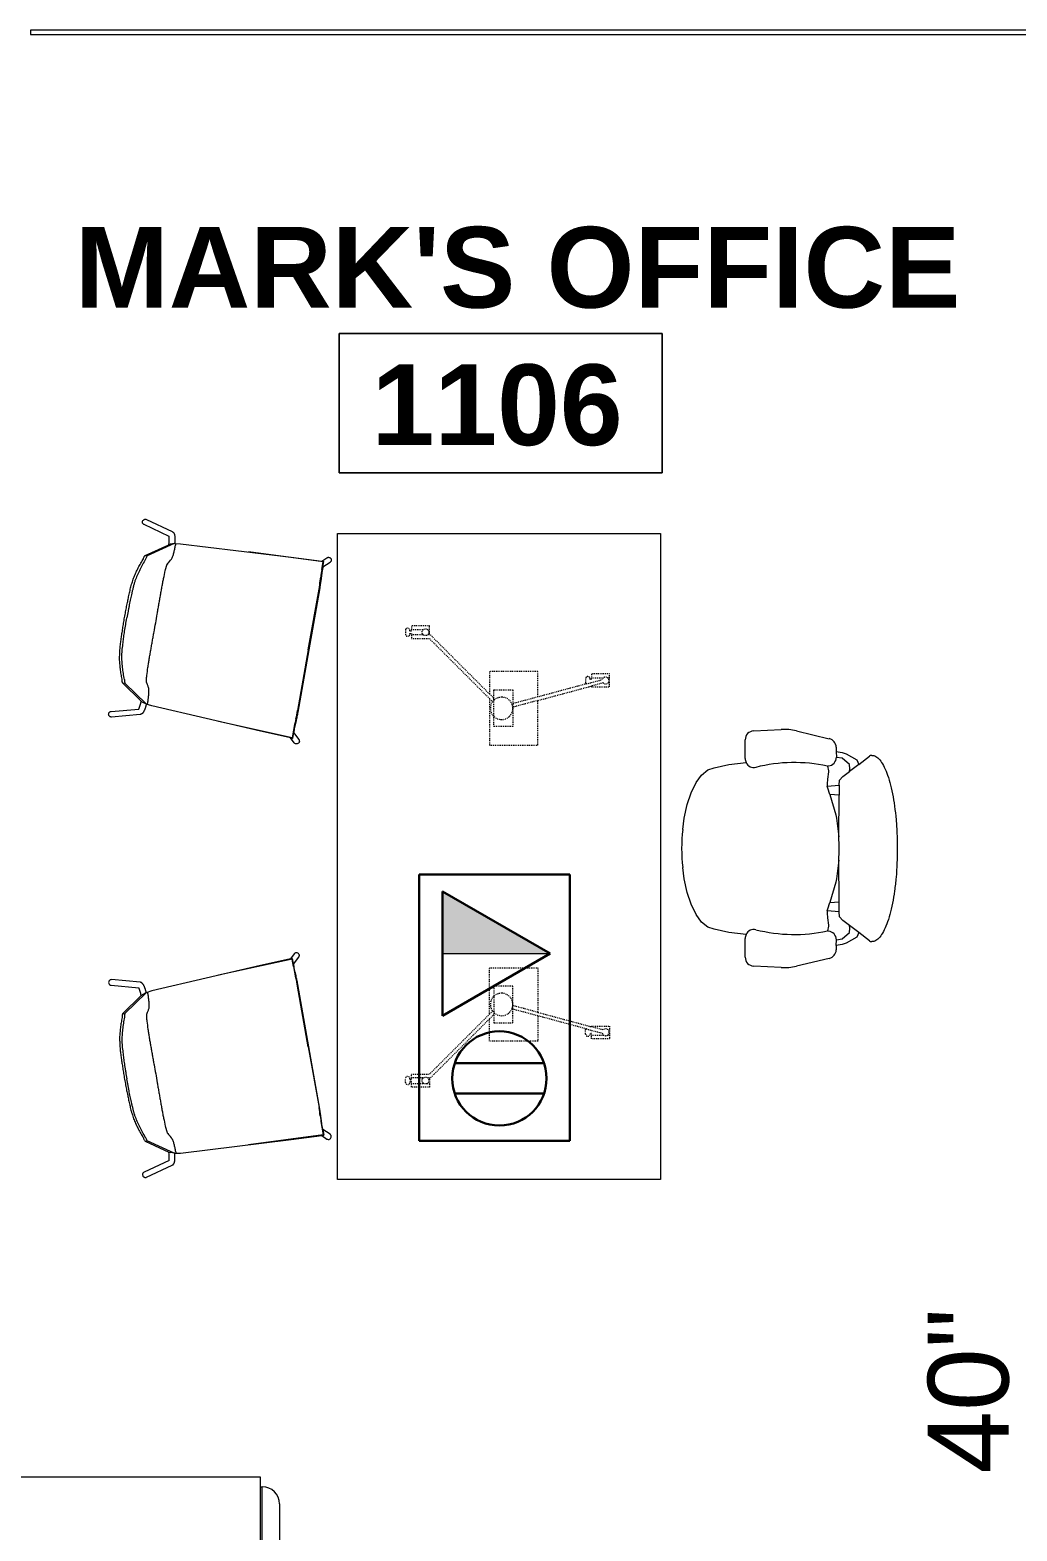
# Model space of a CAD drawing. Header units: inches. Extents: x -1221 to 179, y -822 to 880.
# Drawn here: x -729.9 to -619.9, y -720.2 to -552.9 of the extents above; entities that cross this region are included whole.
import ezdxf

# ---------------------------------------------------------------- set-up
doc = ezdxf.new("R2010")
doc.units = ezdxf.units.IN
doc.header["$MEASUREMENT"] = 0
doc.linetypes.add('X1$0$Overhead', pattern=[0.15625, 0.09375, -0.0625])
for name, color, linetype, lineweight in [('X1$0$A-ANNO-NOTE', 131, 'Continuous', 30), ('X1$0$A-AREA-IDEN', 2, 'Continuous', 9), ('X1$0$I-FURN', 30, 'Continuous', 9), ('X1$0$I-WALL', 2, 'Continuous', 9)]:
    doc.layers.add(name, color=color, linetype=linetype, lineweight=lineweight)
doc.styles.add('X1$0$Swis721 Lt BT', font='swissl.ttf', dxfattribs={"height": 9})
doc.styles.add('X1$0$Swis721 Lt BT_B', font='', dxfattribs={"height": 9})
doc.styles.get('X1$0$Swis721 Lt BT_B').set_extended_font_data('Swis721 Lt BT', bold=True)

# ---------------------------------------------------------------- blocks, each defined once
blk = doc.blocks.new('X1$0$Bernhardt_Design-Chair-Lounge-Atlantic - 6262-4902859-FIRST FLOOR POWER _ SIGNAL')
at = {"layer": 'X1$0$I-FURN'}
for p, q in [((-15.28, 15.19), (15.28, 15.19)), ((-15.28, 14.09), (-15.28, 15.19)), ((15.28, 15.19), (15.28, 14.09)), ((-15.51, 14.09), (-15.28, 14.09)), ((-15.51, -13.19), (-15.51, 14.09)), ((-15.28, 14.09), (-15.28, -12.99)), ((15.28, 14.09), (15.51, 14.09)), ((15.28, 14.09), (15.28, -12.99)), ((15.51, -13.19), (15.51, 14.09)), ((-17.42, -13.19), (-17.42, 12.18)), ((17.42, 12.18), (17.42, -13.19)), ((-15.28, -7.55), (0, -7.55)), ((-15.15, -12.84), (-15.15, -7.55)), ((15.28, -7.55), (0, -7.55)), ((15.15, -12.84), (15.15, -7.55)), ((-15.42, -13.27), (-14.98, -13.27)), ((0, -12.84), (-15.15, -12.84)), ((-15.15, -13.09), (0, -13.09)), ((0, -12.84), (15.15, -12.84)), ((15.15, -13.09), (0, -13.09)), ((15.42, -13.27), (14.98, -13.27)), ((0, -13.82), (-12.92, -13.82)), ((0, -13.82), (12.92, -13.82)), ((15.42, -15.19), (-15.42, -15.19))]:
    blk.add_line(p, q, dxfattribs=at)
for centre, radius, start, end in [((-15.51, 12.18), 1.92, 90, 180), ((15.51, 12.18), 1.92, 0, 90), ((-15.42, -13.19), 2, 180, 270), ((-15.42, -13.19), 0.0845, 180, 270), ((15.42, -13.19), 2, 270, 0), ((15.42, -13.19), 0.0845, 270, 0)]:
    blk.add_arc(centre, radius, start, end, dxfattribs=at)
for points, knots in [([(-15.15, -12.84), (-15.16, -12.84), (-15.18, -12.85), (-15.2, -12.86), (-15.21, -12.87), (-15.22, -12.88), (-15.23, -12.89), (-15.24, -12.9), (-15.25, -12.91), (-15.26, -12.92), (-15.26, -12.93), (-15.27, -12.95), (-15.28, -12.97), (-15.28, -13), (-15.28, -13.02), (-15.27, -13.04), (-15.26, -13.06), (-15.26, -13.06), (-15.25, -13.07), (-15.24, -13.08), (-15.23, -13.08), (-15.22, -13.09), (-15.21, -13.09), (-15.2, -13.09), (-15.18, -13.09), (-15.16, -13.09), (-15.15, -13.09)], [0, 0, 0, 0, 0.083333, 0.125, 0.166667, 0.1875, 0.208333, 0.25, 0.270833, 0.291667, 0.333333, 0.375, 0.416667, 0.5, 0.583333, 0.625, 0.666667, 0.708333, 0.729167, 0.75, 0.791667, 0.833333, 0.854167, 0.875, 0.916667, 1, 1, 1, 1]), ([(-12.92, -13.82), (-13.42, -13.82), (-14.14, -13.73), (-14.91, -13.39), (-15.15, -13.09)], [0, 0, 0, 0, 0.0573308, 0.1116574, 0.1116574, 0.1116574, 0.1116574]), ([(12.92, -13.82), (13.42, -13.82), (14.14, -13.73), (14.91, -13.39), (15.15, -13.09)], [0, 0, 0, 0, 0.0573308, 0.1116574, 0.1116574, 0.1116574, 0.1116574]), ([(15.15, -12.84), (15.16, -12.84), (15.18, -12.85), (15.2, -12.86), (15.21, -12.87), (15.22, -12.88), (15.23, -12.89), (15.24, -12.9), (15.25, -12.91), (15.26, -12.92), (15.26, -12.93), (15.27, -12.95), (15.28, -12.97), (15.28, -13), (15.28, -13.02), (15.27, -13.04), (15.26, -13.06), (15.26, -13.06), (15.25, -13.07), (15.24, -13.08), (15.23, -13.08), (15.22, -13.09), (15.21, -13.09), (15.2, -13.09), (15.18, -13.09), (15.16, -13.09), (15.15, -13.09)], [0, 0, 0, 0, 0.083333, 0.125, 0.166667, 0.1875, 0.208333, 0.25, 0.270833, 0.291667, 0.333333, 0.375, 0.416667, 0.5, 0.583333, 0.625, 0.666667, 0.708333, 0.729167, 0.75, 0.791667, 0.833333, 0.854167, 0.875, 0.916667, 1, 1, 1, 1])]:
    blk.add_open_spline(points, degree=3, knots=knots, dxfattribs=at)
blk = doc.blocks.new('X1$0$HermanMiller_Seating_AE11_Aeron_WorkChair - Std Tlt Adj Arms FabPds Size A-4890949-FIRST FLOOR POWER _ SIGNAL')
at = {"layer": 'X1$0$I-FURN'}
for p, q in [((-3.81, 12.24), (-0.15, 13.11)), ((1.55, 13.27), (4.61, 13.11)), ((5.56, 12.11), (5.56, 10.03)), ((-8.29, 10.29), (-7.1, 9.37)), ((-6.87, 9.87), (-5.69, 10.56)), ((-5.25, 10.06), (-6.06, 9.37)), ((-5.69, 10.56), (-5.25, 10.69)), ((-5.25, 10.69), (-4.59, 10.82)), ((-4.6, 10.16), (-5.25, 10.06)), ((-4.59, 10.82), (-4.6, 10.16)), ((-4.59, 10.82), (-4.58, 11.29)), ((-7.1, 9.37), (-6.87, 9.87)), ((-7.1, 9.37), (-6.07, 8.58)), ((-6.06, 9.37), (-6.12, 8.87)), ((-6.12, 8.87), (-6.07, 8.58)), ((-6.07, 8.58), (-5.32, 8.01)), ((-3.74, 8.65), (-3.61, 9.19)), ((-3.74, 8.54), (-3.74, 8.65)), ((-3.63, 7.72), (-3.74, 8.54)), ((5.45, 9.57), (7.37, 9.36)), ((7.37, 9.36), (9.02, 8.99)), ((9.02, 8.99), (9.73, 8.75)), ((9.73, 8.75), (10.41, 8.19)), ((-5.32, 8.01), (-4.97, 7.6)), ((-4.97, 7.6), (-4.91, 7.07)), ((-4.91, 7.07), (-4.91, 5.96)), ((-4.91, 7.07), (-3.57, 6.95)), ((-3.57, 7.19), (-3.63, 7.72)), ((-3.57, 6.95), (-3.57, 7.19)), ((10.41, 8.19), (11.03, 7.34)), ((11.03, 7.34), (11.57, 6.22)), ((-3.89, 6.02), (-4.91, 5.96)), ((-4.91, 5.96), (-4.89, 1.3)), ((-4.56, 3.74), (-3.89, 6.02)), ((11.57, 6.22), (12.02, 4.89)), ((-4.89, 1.3), (-4.62, 3.39)), ((-4.62, 3.39), (-4.56, 3.74)), ((12.02, 4.89), (12.35, 3.38)), ((12.35, 3.38), (12.51, 2.13)), ((-4.89, -1.3), (-4.91, -5.96)), ((-4.62, -3.39), (-4.89, -1.3)), ((12.51, -2.13), (12.35, -3.38)), ((-4.56, -3.74), (-4.62, -3.39)), ((-3.89, -6.02), (-4.56, -3.74)), ((12.02, -4.89), (11.57, -6.22)), ((12.35, -3.38), (12.02, -4.89)), ((-4.91, -7.07), (-4.91, -5.96)), ((-4.91, -5.96), (-3.89, -6.02)), ((11.57, -6.22), (11.03, -7.34)), ((-5.32, -8.01), (-6.07, -8.58)), ((-4.97, -7.6), (-5.32, -8.01)), ((-4.91, -7.07), (-4.97, -7.6)), ((-3.57, -6.95), (-4.91, -7.07)), ((-3.74, -8.54), (-3.63, -7.72)), ((-3.63, -7.72), (-3.57, -7.19)), ((-3.57, -7.19), (-3.57, -6.95)), ((10.41, -8.19), (9.73, -8.75)), ((11.03, -7.34), (10.41, -8.19)), ((-7.1, -9.37), (-8.29, -10.29)), ((-7.1, -9.37), (-6.07, -8.58)), ((-6.87, -9.87), (-7.1, -9.37)), ((-5.69, -10.56), (-6.87, -9.87)), ((-6.07, -8.58), (-6.12, -8.87)), ((-6.12, -8.87), (-6.06, -9.37)), ((-6.06, -9.37), (-5.25, -10.06)), ((-3.74, -8.65), (-3.74, -8.54)), ((-3.61, -9.19), (-3.74, -8.65)), ((7.37, -9.36), (5.45, -9.57)), ((5.56, -10.03), (5.56, -12.11)), ((9.02, -8.99), (7.37, -9.36)), ((9.73, -8.75), (9.02, -8.99)), ((-5.25, -10.69), (-5.69, -10.56)), ((-5.25, -10.06), (-4.6, -10.16)), ((-4.59, -10.82), (-5.25, -10.69)), ((-4.59, -10.82), (-4.6, -10.16)), ((-4.58, -11.29), (-4.59, -10.82)), ((-0.15, -13.11), (-3.81, -12.24)), ((4.61, -13.11), (1.55, -13.27))]:
    blk.add_line(p, q, dxfattribs=at)
for centre, radius, start, end in [((-3.58, 11.27), 1, 103.3925, 178.698), ((1.24, 7.27), 6, 87.0643, 103.3925), ((4.56, 12.11), 1, 0, 87.0643), ((-8.57, 9.93), 0.45, 52.4809, 89.3775), ((-3.6, 10.19), 1, 181.636, 262.725), ((-3.6, 10.19), 1, 262.725, 269.798), ((0.09, -7.79), 17.37, 75.7341, 102.2737), ((4.6, 9.96), 0.937, 255.7341, 335.4422), ((4.56, 10.03), 1, 332.4862, 0), ((17.99, -0.99), 22.97, 159.7776, 162.2357), ((-4.36, 0), 17, 352.8004, 7.1996), ((27.52, 0), 32.43, 177.709, 182.291), ((17.99, 0.99), 22.97, 197.7643, 200.2224), ((-3.6, -10.19), 1, 97.275, 178.364), ((-3.6, -10.19), 1, 90.202, 97.275), ((0.09, 7.79), 17.37, 257.7263, 284.2659), ((4.6, -9.96), 0.937, 24.5578, 104.2659), ((4.56, -10.03), 1, 0, 27.5138), ((-8.57, -9.93), 0.45, 270.6225, 307.5191), ((-3.58, -11.27), 1, 181.302, 256.6075), ((1.24, -7.27), 6, 256.6075, 272.9357), ((4.56, -12.11), 1, 272.9357, 0)]:
    blk.add_arc(centre, radius, start, end, dxfattribs=at)
blk.add_open_spline([(-8.56, -10.38), (-8.71, -10.38), (-9.01, -10.3), (-9.59, -9.79), (-10.25, -8.54), (-10.89, -6.21), (-11.23, -3.75), (-11.37, -1.63), (-11.42, 0.54), (-11.32, 2.72), (-11.1, 4.73), (-10.86, 6.13), (-10.57, 7.37), (-10.23, 8.44), (-9.85, 9.29), (-9.44, 9.92), (-9.01, 10.3), (-8.71, 10.38), (-8.56, 10.38)], degree=3, knots=[-1, -1, -1, -1, -0.95, -0.9, -0.8, -0.7, -0.6, -0.55, -0.5, -0.4, -0.35, -0.3, -0.25, -0.2, -0.15, -0.1, -0.05, 0, 0, 0, 0], dxfattribs=at)
blk = doc.blocks.new('X1$0$Bernhardt_Design-Chair-Guest-Audio - 1121B-4890950-FIRST FLOOR POWER _ SIGNAL')
at = {"layer": 'X1$0$I-FURN'}
for p, q in [((-10, 9.71), (-10.48, 10.21)), ((-10.02, 10.64), (-9.36, 9.94)), ((9.36, 9.94), (10.02, 10.64)), ((10.48, 10.21), (10, 9.71)), ((-9.36, 9.94), (-10.01, 9.94)), ((-10, 9.71), (-10.01, 9.94)), ((-9.95, 9.88), (-10.01, 9.94)), ((-9.84, 6.28), (-10, 9.71)), ((-9.09, 9.88), (-9.95, 9.88)), ((-9.95, 9.88), (-9.59, 1.49)), ((-9.36, 9.94), (-9.09, 9.94)), ((-8.46, 9.95), (-8.02, 9.98)), ((-7.8, 9.93), (-8.24, 9.91)), ((-7.05, 10.01), (0, 10.01)), ((0, 9.95), (-6.87, 9.95)), ((0, 10.01), (7.05, 10.01)), ((0, 9.95), (6.87, 9.95)), ((7.8, 9.93), (8.24, 9.91)), ((8.02, 9.98), (8.46, 9.95)), ((9.09, 9.94), (9.36, 9.94)), ((9.09, 9.88), (9.95, 9.88)), ((9.36, 9.94), (10.01, 9.94)), ((9.95, 9.88), (9.59, 1.49)), ((10, 9.71), (9.84, 6.28)), ((9.95, 9.88), (10.01, 9.94)), ((10, 9.71), (10.01, 9.94)), ((-9.18, -6.13), (-9.84, 6.28)), ((9.84, 6.28), (9.18, -6.13)), ((-9.08, -6.78), (-9.18, -6.13)), ((9.18, -6.13), (9.08, -6.78)), ((-11.18, -10.34), (-10.35, -7.27)), ((-9.77, -7.52), (-10.57, -10.5)), ((-9.09, -6.75), (-8.93, -7.26)), ((-9.07, -6.81), (-7.2, -9.54)), ((-8.85, -7.39), (-8.93, -7.26)), ((-7.2, -9.79), (-8.85, -7.39)), ((9.07, -6.81), (7.2, -9.54)), ((8.85, -7.39), (7.2, -9.79)), ((8.85, -7.39), (8.93, -7.26)), ((9.09, -6.75), (8.93, -7.26)), ((10.57, -10.5), (9.77, -7.52)), ((10.35, -7.27), (11.18, -10.34)), ((-7.2, -9.79), (-7.2, -9.54)), ((7.2, -9.79), (7.2, -9.54))]:
    blk.add_line(p, q, dxfattribs=at)
for centre, start, end in [((-8.76, -11.44), 91.2171, 104.4654), ((8.76, -11.44), 75.5346, 88.7829)]:
    blk.add_arc(centre, 4.05, start, end, dxfattribs=at)
for centre, major_axis, ratio, start_param, end_param in [((-9.09, 10.09), (1.94, 0), 0.107774, 4.712389, 5.166175), ((-6.87, 9.72), (2.12, 0), 0.107774, 1.570796, 2.024582), ((6.87, 9.72), (-2.12, 0), 0.107774, 4.258603, 4.712389), ((9.09, 10.09), (1.94, 0), 0.107774, 4.258603, 4.712389), ((-8.08, -7.73), (1.45, 0.12), 0.700546, 0.577962, 1.091389), ((-6.76, -6.2), (-0.401, 0.996), 0.59623, 2.35017, 2.636993), ((6.24, -6.19), (-0.585, 0.931), 0.766651, 2.970719, 3.244172), ((-6.8, -9.58), (-0.408, 0.067), 0.197413, 0.277205, 1.558865), ((6.8, -9.58), (0.408, 0.067), 0.197413, 4.724321, 6.00598)]:
    blk.add_ellipse(centre, major_axis=major_axis, ratio=ratio, start_param=start_param, end_param=end_param, dxfattribs=at)
for points, knots in [([(-10.48, 10.21), (-10.5, 10.24), (-10.53, 10.29), (-10.56, 10.38), (-10.56, 10.47), (-10.53, 10.58), (-10.44, 10.69), (-10.32, 10.74), (-10.22, 10.74), (-10.12, 10.72), (-10.06, 10.68), (-10.02, 10.64)], [-1, -1, -1, -1, -0.903846, -0.807692, -0.711538, -0.615385, -0.461538, -0.307692, -0.230769, -0.153846, 0, 0, 0, 0]), ([(10.02, 10.64), (10.04, 10.66), (10.09, 10.7), (10.18, 10.74), (10.28, 10.74), (10.39, 10.71), (10.5, 10.63), (10.55, 10.52), (10.56, 10.42), (10.55, 10.32), (10.51, 10.25), (10.48, 10.21)], [-1, -1, -1, -1, -0.903846, -0.807692, -0.711538, -0.615385, -0.461538, -0.307692, -0.230769, -0.153846, 0, 0, 0, 0]), ([(-7.48, -6.77), (-7.6, -6.74), (-7.85, -6.7), (-8.26, -6.67), (-8.62, -6.66), (-8.9, -6.65), (-9.03, -6.64), (-9.1, -6.64)], [-1, -1, -1, -1, -0.75, -0.5, -0.25, -0.125, 0, 0, 0, 0]), ([(9.1, -6.64), (9.03, -6.64), (8.9, -6.65), (8.62, -6.66), (8.27, -6.67), (7.85, -6.7), (7.6, -6.74), (7.48, -6.77)], [-1, -1, -1, -1, -0.875, -0.75, -0.5, -0.25, 0, 0, 0, 0]), ([(-10.35, -7.27), (-10.34, -7.25), (-10.33, -7.22), (-10.32, -7.19), (-10.31, -7.17), (-10.3, -7.16), (-10.29, -7.14), (-10.28, -7.13), (-10.28, -7.12), (-10.27, -7.12), (-10.26, -7.11), (-10.26, -7.1), (-10.25, -7.1), (-10.24, -7.09), (-10.24, -7.08), (-10.23, -7.07), (-10.22, -7.07), (-10.21, -7.06), (-10.19, -7.04), (-10.18, -7.03), (-10.16, -7.02), (-10.13, -7), (-10.09, -6.98), (-10.02, -6.95), (-9.94, -6.92), (-9.84, -6.89), (-9.74, -6.86), (-9.64, -6.84), (-9.55, -6.83), (-9.48, -6.82), (-9.42, -6.81), (-9.34, -6.8), (-9.26, -6.79), (-9.17, -6.78), (-9.11, -6.78), (-9.08, -6.78)], [-1, -1, -1, -1, -0.979167, -0.96875, -0.958333, -0.953125, -0.947917, -0.9375, -0.927083, -0.921875, -0.916667, -0.911458, -0.90625, -0.895833, -0.885417, -0.875, -0.864583, -0.854167, -0.833333, -0.8125, -0.791667, -0.75, -0.708333, -0.666667, -0.583333, -0.5, -0.416667, -0.333333, -0.25, -0.208333, -0.166667, -0.125, -0.083333, -0.041667, 0, 0, 0, 0]), ([(-5.95, -7.28), (-6, -7.27), (-6.07, -7.27), (-6.16, -7.26), (-6.23, -7.25), (-6.29, -7.25), (-6.36, -7.24), (-6.42, -7.24), (-6.48, -7.23), (-6.55, -7.22), (-6.62, -7.21), (-6.67, -7.2), (-6.7, -7.19)], [-1, -1, -1, -1, -0.833333, -0.75, -0.666667, -0.583333, -0.5, -0.416667, -0.333333, -0.25, -0.166667, 0, 0, 0, 0]), ([(0, -7.32), (-0.34, -7.32), (-0.84, -7.33), (-1.52, -7.33), (-2.03, -7.33), (-2.54, -7.33), (-3.06, -7.33), (-3.57, -7.33), (-4.07, -7.33), (-4.56, -7.32), (-5.19, -7.31), (-5.65, -7.29), (-5.95, -7.28)], [0, 0, 0, 0, 0.166667, 0.25, 0.333333, 0.416667, 0.5, 0.583333, 0.666667, 0.75, 0.833333, 1, 1, 1, 1]), ([(5.95, -7.28), (5.65, -7.29), (5.19, -7.31), (4.56, -7.32), (4.07, -7.33), (3.57, -7.33), (3.06, -7.33), (2.54, -7.33), (2.03, -7.33), (1.52, -7.33), (0.84, -7.33), (0.34, -7.32), (0, -7.32)], [0, 0, 0, 0, 0.166667, 0.25, 0.333333, 0.416667, 0.5, 0.583333, 0.666667, 0.75, 0.833333, 1, 1, 1, 1]), ([(6.7, -7.19), (6.68, -7.19), (6.64, -7.2), (6.59, -7.21), (6.55, -7.22), (6.5, -7.23), (6.46, -7.23), (6.42, -7.24), (6.39, -7.24), (6.35, -7.24), (6.31, -7.25), (6.25, -7.25), (6.13, -7.26), (6.02, -7.27), (5.95, -7.28)], [-1, -1, -1, -1, -0.875, -0.8125, -0.75, -0.6875, -0.625, -0.5625, -0.53125, -0.5, -0.4375, -0.375, -0.25, 0, 0, 0, 0]), ([(9.08, -6.78), (9.11, -6.78), (9.17, -6.78), (9.26, -6.79), (9.34, -6.8), (9.44, -6.81), (9.54, -6.83), (9.64, -6.84), (9.74, -6.86), (9.84, -6.89), (9.92, -6.91), (9.99, -6.94), (10.04, -6.96), (10.09, -6.98), (10.13, -7), (10.16, -7.02), (10.18, -7.03), (10.19, -7.04), (10.21, -7.06), (10.22, -7.07), (10.23, -7.07), (10.24, -7.08), (10.24, -7.09), (10.25, -7.1), (10.26, -7.1), (10.26, -7.11), (10.27, -7.12), (10.28, -7.12), (10.28, -7.13), (10.29, -7.14), (10.3, -7.16), (10.31, -7.17), (10.32, -7.19), (10.33, -7.22), (10.34, -7.25), (10.35, -7.27)], [-1, -1, -1, -1, -0.958333, -0.916667, -0.875, -0.833333, -0.75, -0.666667, -0.583333, -0.5, -0.416667, -0.375, -0.333333, -0.291667, -0.25, -0.208333, -0.1875, -0.166667, -0.145833, -0.135417, -0.125, -0.114583, -0.104167, -0.09375, -0.088542, -0.083333, -0.078125, -0.072917, -0.0625, -0.052083, -0.046875, -0.041667, -0.03125, -0.020833, 0, 0, 0, 0]), ([(-6.82, -9.92), (-6.84, -9.91), (-6.92, -9.9), (-7.01, -9.87), (-7.09, -9.85), (-7.14, -9.83), (-7.17, -9.81), (-7.19, -9.8), (-7.2, -9.79)], [-1, -1, -1, -1, -0.857143, -0.571429, -0.428571, -0.285714, -0.142857, 0, 0, 0, 0]), ([(-6.82, -9.66), (-6.6, -9.74), (-6.27, -9.86), (-5.83, -10), (-5.51, -10.1), (-5.18, -10.19), (-4.76, -10.3), (-4.33, -10.4), (-3.87, -10.45), (-3.51, -10.48), (-3.15, -10.5), (-2.8, -10.52), (-2.47, -10.54), (-2.16, -10.55), (-1.84, -10.56), (-1.5, -10.57), (-1.14, -10.57), (-0.65, -10.58), (-0.27, -10.58), (0, -10.58)], [0, 0, 0, 0, 0.1, 0.15, 0.2, 0.25, 0.3, 0.4, 0.45, 0.5, 0.55, 0.6, 0.65, 0.7, 0.75, 0.8, 0.85, 0.9, 1, 1, 1, 1]), ([(0, -10.84), (-0.22, -10.84), (-0.55, -10.84), (-0.96, -10.83), (-1.26, -10.83), (-1.55, -10.82), (-1.82, -10.81), (-2.09, -10.81), (-2.36, -10.8), (-2.65, -10.78), (-2.93, -10.77), (-3.22, -10.76), (-3.5, -10.74), (-3.79, -10.71), (-4.17, -10.66), (-4.65, -10.59), (-5.19, -10.46), (-5.72, -10.3), (-6.27, -10.12), (-6.64, -9.99), (-6.82, -9.92)], [-1, -1, -1, -1, -0.916667, -0.875, -0.833333, -0.791667, -0.75, -0.708333, -0.666667, -0.625, -0.583333, -0.541667, -0.5, -0.458333, -0.416667, -0.333333, -0.25, -0.166667, -0.083333, 0, 0, 0, 0]), ([(6.82, -9.66), (6.6, -9.74), (6.27, -9.86), (5.83, -10), (5.51, -10.1), (5.18, -10.19), (4.76, -10.3), (4.33, -10.4), (3.87, -10.45), (3.51, -10.48), (3.15, -10.5), (2.8, -10.52), (2.47, -10.54), (2.16, -10.55), (1.84, -10.56), (1.5, -10.57), (1.14, -10.57), (0.65, -10.58), (0.27, -10.58), (0, -10.58)], [0, 0, 0, 0, 0.1, 0.15, 0.2, 0.25, 0.3, 0.4, 0.45, 0.5, 0.55, 0.6, 0.65, 0.7, 0.75, 0.8, 0.85, 0.9, 1, 1, 1, 1]), ([(6.82, -9.92), (6.64, -9.99), (6.27, -10.12), (5.72, -10.3), (5.19, -10.46), (4.65, -10.59), (4.17, -10.66), (3.79, -10.71), (3.5, -10.74), (3.22, -10.76), (2.93, -10.77), (2.65, -10.78), (2.36, -10.8), (2.09, -10.81), (1.82, -10.81), (1.55, -10.82), (1.26, -10.83), (0.96, -10.83), (0.55, -10.84), (0.22, -10.84), (0, -10.84)], [-1, -1, -1, -1, -0.916667, -0.833333, -0.75, -0.666667, -0.583333, -0.541667, -0.5, -0.458333, -0.416667, -0.375, -0.333333, -0.291667, -0.25, -0.208333, -0.166667, -0.125, -0.083333, 0, 0, 0, 0]), ([(7.2, -9.79), (7.18, -9.81), (7.11, -9.84), (6.97, -9.89), (6.87, -9.91), (6.82, -9.92)], [-1, -1, -1, -1, -0.571429, -0.285714, 0, 0, 0, 0]), ([(-10.57, -10.5), (-10.58, -10.53), (-10.61, -10.59), (-10.67, -10.66), (-10.75, -10.71), (-10.86, -10.73), (-10.99, -10.71), (-11.1, -10.64), (-11.16, -10.56), (-11.19, -10.46), (-11.19, -10.39), (-11.18, -10.34)], [-1, -1, -1, -1, -0.903846, -0.807692, -0.711538, -0.615385, -0.461538, -0.307692, -0.230769, -0.153846, 0, 0, 0, 0]), ([(11.18, -10.34), (11.18, -10.37), (11.19, -10.43), (11.17, -10.52), (11.13, -10.6), (11.05, -10.68), (10.92, -10.73), (10.79, -10.72), (10.7, -10.68), (10.62, -10.61), (10.59, -10.55), (10.57, -10.5)], [-1, -1, -1, -1, -0.903846, -0.807692, -0.711538, -0.615385, -0.461538, -0.307692, -0.230769, -0.153846, 0, 0, 0, 0])]:
    blk.add_open_spline(points, degree=3, knots=knots, dxfattribs=at)
for points in [[(-9.09, 9.94), (-8.98, 9.94), (-8.77, 9.94), (-8.56, 9.95), (-8.46, 9.95)], [(-8.02, 9.98), (-7.86, 9.99), (-7.55, 10), (-7.22, 10), (-7.05, 10.01)], [(7.05, 10.01), (7.22, 10), (7.55, 10), (7.86, 9.99), (8.02, 9.98)], [(8.46, 9.95), (8.56, 9.95), (8.77, 9.94), (8.98, 9.94), (9.09, 9.94)], [(7.48, -6.77), (7.42, -6.78), (7.31, -6.82), (7.15, -6.89), (7.01, -6.99), (6.93, -7.05), (6.9, -7.07)]]:
    blk.add_open_spline(points, degree=3, dxfattribs=at)
blk = doc.blocks.new('X1$0$Bernhardt_Design-Chair-Guest-Audio - 1121B-4836248-FIRST FLOOR POWER _ SIGNAL')
at = {"layer": 'X1$0$I-FURN'}
for p, q in [((-11.18, 10.34), (-10.35, 7.27)), ((-9.77, 7.52), (-10.57, 10.5)), ((10.57, 10.5), (9.77, 7.52)), ((10.35, 7.27), (11.18, 10.34)), ((-9.07, 6.81), (-7.2, 9.54)), ((-7.2, 9.79), (-8.85, 7.39)), ((-7.2, 9.79), (-7.2, 9.54)), ((8.85, 7.39), (7.2, 9.79)), ((7.2, 9.79), (7.2, 9.54)), ((9.07, 6.81), (7.2, 9.54)), ((-9.08, 6.78), (-9.18, 6.13)), ((-9.09, 6.75), (-8.93, 7.26)), ((-8.85, 7.39), (-8.93, 7.26)), ((8.85, 7.39), (8.93, 7.26)), ((9.09, 6.75), (8.93, 7.26)), ((9.18, 6.13), (9.08, 6.78)), ((-9.18, 6.13), (-9.84, -6.28)), ((9.84, -6.28), (9.18, 6.13)), ((-9.95, -9.88), (-9.59, -1.49)), ((9.95, -9.88), (9.59, -1.49)), ((-9.84, -6.28), (-10, -9.71)), ((10, -9.71), (9.84, -6.28)), ((-10, -9.71), (-10.48, -10.21)), ((-10.02, -10.64), (-9.36, -9.94)), ((-10, -9.71), (-10.01, -9.94)), ((-9.95, -9.88), (-10.01, -9.94)), ((-9.36, -9.94), (-10.01, -9.94)), ((-9.09, -9.88), (-9.95, -9.88)), ((-9.36, -9.94), (-9.09, -9.94)), ((-8.46, -9.95), (-8.02, -9.98)), ((-7.8, -9.93), (-8.24, -9.91)), ((-7.05, -10.01), (0, -10.01)), ((0, -9.95), (-6.87, -9.95)), ((0, -9.95), (6.87, -9.95)), ((0, -10.01), (7.05, -10.01)), ((7.8, -9.93), (8.24, -9.91)), ((8.02, -9.98), (8.46, -9.95)), ((9.09, -9.88), (9.95, -9.88)), ((9.09, -9.94), (9.36, -9.94)), ((9.36, -9.94), (10.02, -10.64)), ((9.36, -9.94), (10.01, -9.94)), ((9.95, -9.88), (10.01, -9.94)), ((10.48, -10.21), (10, -9.71)), ((10, -9.71), (10.01, -9.94))]:
    blk.add_line(p, q, dxfattribs=at)
for centre, start, end in [((-8.76, 11.44), 255.5346, 268.7829), ((8.76, 11.44), 271.2171, 284.4654)]:
    blk.add_arc(centre, 4.05, start, end, dxfattribs=at)
for centre, major_axis, ratio, start_param, end_param in [((-6.8, 9.58), (0.408, 0.067), 0.197413, 1.582728, 2.864388), ((6.8, 9.58), (-0.408, 0.067), 0.197413, 3.418797, 4.700457), ((-8.08, 7.73), (-1.45, 0.12), 0.700546, 2.050204, 2.563631), ((-6.76, 6.2), (0.401, 0.996), 0.59623, 0.5046, 0.791422), ((6.24, 6.19), (0.585, 0.931), 0.766651, 6.180606, 6.454059), ((-9.09, -10.09), (1.94, 0), 0.107774, 1.117011, 1.570796), ((-6.87, -9.72), (-2.12, 0), 0.107774, 1.117011, 1.570796), ((6.87, -9.72), (2.12, 0), 0.107774, 4.712389, 5.166175), ((9.09, -10.09), (1.94, 0), 0.107774, 1.570796, 2.024582)]:
    blk.add_ellipse(centre, major_axis=major_axis, ratio=ratio, start_param=start_param, end_param=end_param, dxfattribs=at)
for points, knots in [([(-10.57, 10.5), (-10.59, 10.55), (-10.62, 10.61), (-10.7, 10.68), (-10.79, 10.72), (-10.92, 10.73), (-11.05, 10.68), (-11.13, 10.6), (-11.17, 10.52), (-11.19, 10.43), (-11.18, 10.37), (-11.18, 10.34)], [0, 0, 0, 0, 0.153846, 0.230769, 0.307692, 0.461538, 0.615385, 0.711538, 0.807692, 0.903846, 1, 1, 1, 1]), ([(0, 10.84), (-0.22, 10.84), (-0.55, 10.84), (-0.96, 10.83), (-1.26, 10.83), (-1.55, 10.82), (-1.82, 10.81), (-2.09, 10.81), (-2.36, 10.8), (-2.65, 10.78), (-2.93, 10.77), (-3.22, 10.76), (-3.5, 10.74), (-3.79, 10.71), (-4.17, 10.66), (-4.65, 10.59), (-5.19, 10.46), (-5.72, 10.3), (-6.27, 10.12), (-6.64, 9.99), (-6.82, 9.92)], [0, 0, 0, 0, 0.083333, 0.125, 0.166667, 0.208333, 0.25, 0.291667, 0.333333, 0.375, 0.416667, 0.458333, 0.5, 0.541667, 0.583333, 0.666667, 0.75, 0.833333, 0.916667, 1, 1, 1, 1]), ([(-6.82, 9.66), (-6.6, 9.74), (-6.27, 9.86), (-5.83, 10), (-5.51, 10.1), (-5.18, 10.19), (-4.76, 10.3), (-4.33, 10.4), (-3.87, 10.45), (-3.51, 10.48), (-3.15, 10.5), (-2.8, 10.52), (-2.47, 10.54), (-2.16, 10.55), (-1.84, 10.56), (-1.5, 10.57), (-1.14, 10.57), (-0.65, 10.58), (-0.27, 10.58), (0, 10.58)], [0, 0, 0, 0, 0.1, 0.15, 0.2, 0.25, 0.3, 0.4, 0.45, 0.5, 0.55, 0.6, 0.65, 0.7, 0.75, 0.8, 0.85, 0.9, 1, 1, 1, 1]), ([(6.82, 9.92), (6.64, 9.99), (6.27, 10.12), (5.72, 10.3), (5.19, 10.46), (4.65, 10.59), (4.17, 10.66), (3.79, 10.71), (3.5, 10.74), (3.22, 10.76), (2.93, 10.77), (2.65, 10.78), (2.36, 10.8), (2.09, 10.81), (1.82, 10.81), (1.55, 10.82), (1.26, 10.83), (0.96, 10.83), (0.55, 10.84), (0.22, 10.84), (0, 10.84)], [0, 0, 0, 0, 0.083333, 0.166667, 0.25, 0.333333, 0.416667, 0.458333, 0.5, 0.541667, 0.583333, 0.625, 0.666667, 0.708333, 0.75, 0.791667, 0.833333, 0.875, 0.916667, 1, 1, 1, 1]), ([(6.82, 9.66), (6.6, 9.74), (6.27, 9.86), (5.83, 10), (5.51, 10.1), (5.18, 10.19), (4.76, 10.3), (4.33, 10.4), (3.87, 10.45), (3.51, 10.48), (3.15, 10.5), (2.8, 10.52), (2.47, 10.54), (2.16, 10.55), (1.84, 10.56), (1.5, 10.57), (1.14, 10.57), (0.65, 10.58), (0.27, 10.58), (0, 10.58)], [0, 0, 0, 0, 0.1, 0.15, 0.2, 0.25, 0.3, 0.4, 0.45, 0.5, 0.55, 0.6, 0.65, 0.7, 0.75, 0.8, 0.85, 0.9, 1, 1, 1, 1]), ([(11.18, 10.34), (11.19, 10.39), (11.19, 10.46), (11.16, 10.56), (11.1, 10.64), (10.99, 10.71), (10.86, 10.73), (10.75, 10.71), (10.67, 10.66), (10.61, 10.59), (10.58, 10.53), (10.57, 10.5)], [0, 0, 0, 0, 0.153846, 0.230769, 0.307692, 0.461538, 0.615385, 0.711538, 0.807692, 0.903846, 1, 1, 1, 1]), ([(-6.82, 9.92), (-6.87, 9.91), (-6.97, 9.89), (-7.11, 9.84), (-7.18, 9.81), (-7.2, 9.79)], [0, 0, 0, 0, 0.285714, 0.571429, 1, 1, 1, 1]), ([(7.2, 9.79), (7.19, 9.8), (7.17, 9.81), (7.14, 9.83), (7.09, 9.85), (7.01, 9.87), (6.92, 9.9), (6.84, 9.91), (6.82, 9.92)], [0, 0, 0, 0, 0.142857, 0.285714, 0.428571, 0.571429, 0.857143, 1, 1, 1, 1]), ([(-10.35, 7.27), (-10.34, 7.25), (-10.33, 7.22), (-10.32, 7.19), (-10.31, 7.17), (-10.3, 7.16), (-10.29, 7.14), (-10.28, 7.13), (-10.28, 7.12), (-10.27, 7.12), (-10.26, 7.11), (-10.26, 7.1), (-10.25, 7.1), (-10.24, 7.09), (-10.24, 7.08), (-10.23, 7.07), (-10.22, 7.07), (-10.21, 7.06), (-10.19, 7.04), (-10.18, 7.03), (-10.16, 7.02), (-10.13, 7), (-10.09, 6.98), (-10.04, 6.96), (-9.99, 6.94), (-9.92, 6.91), (-9.84, 6.89), (-9.74, 6.86), (-9.64, 6.84), (-9.54, 6.83), (-9.44, 6.81), (-9.34, 6.8), (-9.26, 6.79), (-9.17, 6.78), (-9.11, 6.78), (-9.08, 6.78)], [0, 0, 0, 0, 0.020833, 0.03125, 0.041667, 0.046875, 0.052083, 0.0625, 0.072917, 0.078125, 0.083333, 0.088542, 0.09375, 0.104167, 0.114583, 0.125, 0.135417, 0.145833, 0.166667, 0.1875, 0.208333, 0.25, 0.291667, 0.333333, 0.375, 0.416667, 0.5, 0.583333, 0.666667, 0.75, 0.833333, 0.875, 0.916667, 0.958333, 1, 1, 1, 1]), ([(-7.48, 6.77), (-7.6, 6.74), (-7.85, 6.7), (-8.26, 6.67), (-8.62, 6.66), (-8.9, 6.65), (-9.03, 6.64), (-9.1, 6.64)], [-1, -1, -1, -1, -0.75, -0.5, -0.25, -0.125, 0, 0, 0, 0]), ([(-5.95, 7.28), (-6, 7.27), (-6.07, 7.27), (-6.16, 7.26), (-6.23, 7.25), (-6.29, 7.25), (-6.36, 7.24), (-6.42, 7.24), (-6.48, 7.23), (-6.55, 7.22), (-6.62, 7.21), (-6.67, 7.2), (-6.7, 7.19)], [-1, -1, -1, -1, -0.833333, -0.75, -0.666667, -0.583333, -0.5, -0.416667, -0.333333, -0.25, -0.166667, 0, 0, 0, 0]), ([(0, 7.32), (-0.34, 7.32), (-0.84, 7.33), (-1.52, 7.33), (-2.03, 7.33), (-2.54, 7.33), (-3.06, 7.33), (-3.57, 7.33), (-4.07, 7.33), (-4.56, 7.32), (-5.19, 7.31), (-5.65, 7.29), (-5.95, 7.28)], [0, 0, 0, 0, 0.166667, 0.25, 0.333333, 0.416667, 0.5, 0.583333, 0.666667, 0.75, 0.833333, 1, 1, 1, 1]), ([(5.95, 7.28), (5.65, 7.29), (5.19, 7.31), (4.56, 7.32), (4.07, 7.33), (3.57, 7.33), (3.06, 7.33), (2.54, 7.33), (2.03, 7.33), (1.52, 7.33), (0.84, 7.33), (0.34, 7.32), (0, 7.32)], [0, 0, 0, 0, 0.166667, 0.25, 0.333333, 0.416667, 0.5, 0.583333, 0.666667, 0.75, 0.833333, 1, 1, 1, 1]), ([(6.7, 7.19), (6.68, 7.19), (6.64, 7.2), (6.59, 7.21), (6.55, 7.22), (6.5, 7.23), (6.46, 7.23), (6.42, 7.24), (6.39, 7.24), (6.35, 7.24), (6.31, 7.25), (6.25, 7.25), (6.13, 7.26), (6.02, 7.27), (5.95, 7.28)], [-1, -1, -1, -1, -0.875, -0.8125, -0.75, -0.6875, -0.625, -0.5625, -0.53125, -0.5, -0.4375, -0.375, -0.25, 0, 0, 0, 0]), ([(9.1, 6.64), (9.03, 6.64), (8.9, 6.65), (8.62, 6.66), (8.27, 6.67), (7.85, 6.7), (7.6, 6.74), (7.48, 6.77)], [-1, -1, -1, -1, -0.875, -0.75, -0.5, -0.25, 0, 0, 0, 0]), ([(9.08, 6.78), (9.11, 6.78), (9.17, 6.78), (9.26, 6.79), (9.34, 6.8), (9.42, 6.81), (9.48, 6.82), (9.53, 6.83), (9.59, 6.83), (9.64, 6.84), (9.69, 6.85), (9.76, 6.87), (9.84, 6.89), (9.94, 6.92), (10.02, 6.95), (10.09, 6.98), (10.12, 7), (10.15, 7.02), (10.18, 7.03), (10.2, 7.05), (10.21, 7.06), (10.22, 7.07), (10.23, 7.07), (10.23, 7.08), (10.24, 7.09), (10.25, 7.09), (10.25, 7.1), (10.26, 7.11), (10.27, 7.12), (10.28, 7.13), (10.3, 7.15), (10.3, 7.16), (10.31, 7.17), (10.32, 7.2), (10.34, 7.24), (10.35, 7.27)], [0, 0, 0, 0, 0.041667, 0.083333, 0.125, 0.166667, 0.208333, 0.25, 0.291667, 0.333333, 0.375, 0.416667, 0.5, 0.583333, 0.666667, 0.708333, 0.75, 0.78125, 0.8125, 0.84375, 0.859375, 0.867188, 0.875, 0.882812, 0.890625, 0.898438, 0.90625, 0.914062, 0.921875, 0.9375, 0.953125, 0.957031, 0.960938, 0.96875, 1, 1, 1, 1]), ([(-10.48, -10.21), (-10.51, -10.25), (-10.55, -10.32), (-10.56, -10.42), (-10.55, -10.52), (-10.5, -10.63), (-10.39, -10.71), (-10.28, -10.74), (-10.18, -10.74), (-10.09, -10.7), (-10.04, -10.66), (-10.02, -10.64)], [0, 0, 0, 0, 0.153846, 0.230769, 0.307692, 0.461538, 0.615385, 0.711538, 0.807692, 0.903846, 1, 1, 1, 1]), ([(10.02, -10.64), (10.06, -10.68), (10.12, -10.72), (10.22, -10.74), (10.32, -10.74), (10.44, -10.69), (10.53, -10.58), (10.56, -10.47), (10.56, -10.38), (10.53, -10.29), (10.5, -10.24), (10.48, -10.21)], [0, 0, 0, 0, 0.153846, 0.230769, 0.307692, 0.461538, 0.615385, 0.711538, 0.807692, 0.903846, 1, 1, 1, 1])]:
    blk.add_open_spline(points, degree=3, knots=knots, dxfattribs=at)
for points in [[(7.48, 6.77), (7.42, 6.78), (7.31, 6.82), (7.15, 6.89), (7.01, 6.99), (6.93, 7.05), (6.9, 7.07)], [(-9.09, -9.94), (-8.98, -9.94), (-8.77, -9.94), (-8.56, -9.95), (-8.46, -9.95)], [(-8.02, -9.98), (-7.86, -9.99), (-7.55, -10), (-7.22, -10), (-7.05, -10.01)], [(7.05, -10.01), (7.22, -10), (7.55, -10), (7.86, -9.99), (8.02, -9.98)], [(8.46, -9.95), (8.56, -9.95), (8.77, -9.94), (8.98, -9.94), (9.09, -9.94)]]:
    blk.add_open_spline(points, degree=3, dxfattribs=at)
blk = doc.blocks.new('X1$0$Geiger_MP_Flex_Tables_Rectangular_AM3 - Wood Top Casters Plain Top 24D x 60W x 29H-4938074-FIRST FLOOR POWER _ SIGNAL')
at = {"layer": 'X1$0$I-FURN'}
for p, q in [((0, 36), (72, 36)), ((0, 0), (0, 36)), ((72, 36), (72, 0)), ((72, 0), (0, 0))]:
    blk.add_line(p, q, dxfattribs=at)
at = {"layer": 'X1$0$I-FURN', "linetype": 'X1$0$Overhead'}
for p, q in [((10.82, 28.44), (11.23, 28.44)), ((61.18, 28.44), (60.77, 28.44)), ((10.29, 27.77), (10.9, 27.77)), ((10.29, 25.77), (10.29, 27.77)), ((10.7, 27.77), (10.7, 26.42)), ((10.9, 27.94), (10.82, 27.94)), ((10.9, 27.77), (10.9, 27.94)), ((11.15, 27.94), (11.15, 27.77)), ((11.23, 27.94), (11.15, 27.94)), ((11.15, 27.77), (11.72, 27.77)), ((11.31, 26.46), (11.31, 27.77)), ((11.72, 27.77), (11.72, 25.77)), ((60.85, 27.77), (60.28, 27.77)), ((60.28, 27.77), (60.28, 25.77)), ((60.69, 26.46), (60.69, 27.77)), ((60.77, 27.94), (60.85, 27.94)), ((60.85, 27.94), (60.85, 27.77)), ((61.1, 27.77), (61.1, 27.94)), ((61.1, 27.94), (61.18, 27.94)), ((61.71, 27.77), (61.1, 27.77)), ((61.3, 27.77), (61.3, 26.42)), ((61.71, 25.77), (61.71, 27.77)), ((11.2, 25.77), (10.29, 25.77)), ((10.7, 26), (10.7, 25.77)), ((17.9, 19.07), (11.2, 25.77)), ((11.31, 25.77), (11.31, 25.96)), ((11.72, 25.77), (18.42, 19.07)), ((60.28, 25.77), (53.58, 19.07)), ((54.1, 19.07), (60.8, 25.77)), ((60.69, 25.77), (60.69, 25.96)), ((60.8, 25.77), (61.71, 25.77)), ((61.3, 26), (61.3, 25.77)), ((15.4, 19.07), (17.9, 19.07)), ((15.4, 13.67), (15.4, 19.07)), ((21.54, 18.59), (17.45, 18.59)), ((17.45, 18.59), (17.45, 16.46)), ((17.9, 19.07), (18.5, 18.47)), ((18.42, 19.07), (23.6, 19.07)), ((18.43, 19.07), (18.77, 18.73)), ((21.54, 16.46), (21.54, 18.59)), ((23.6, 19.07), (23.6, 13.67)), ((53.58, 19.07), (48.4, 19.07)), ((48.4, 19.07), (48.4, 13.67)), ((50.46, 16.46), (50.46, 18.59)), ((50.46, 18.59), (54.55, 18.59)), ((53.57, 19.07), (53.23, 18.73)), ((54.1, 19.07), (53.5, 18.47)), ((56.6, 19.07), (54.1, 19.07)), ((54.55, 18.59), (54.55, 16.46)), ((56.6, 13.67), (56.6, 19.07)), ((17.45, 16.46), (21.54, 16.46)), ((18.23, 13.67), (19, 16.57)), ((18.62, 13.67), (19.37, 16.47)), ((54.55, 16.46), (50.46, 16.46)), ((53.38, 13.67), (52.63, 16.47)), ((53.77, 13.67), (53, 16.57)), ((18.23, 13.67), (15.4, 13.67)), ((16.77, 8.27), (18.23, 13.67)), ((18.62, 13.67), (17.01, 7.69)), ((23.6, 13.67), (18.62, 13.67)), ((48.4, 13.67), (53.38, 13.67)), ((53.38, 13.67), (54.99, 7.69)), ((55.23, 8.27), (53.77, 13.67)), ((53.77, 13.67), (56.6, 13.67)), ((15.67, 7.69), (16.28, 7.69)), ((15.67, 5.69), (15.67, 7.69)), ((16.09, 7.69), (16.09, 6.34)), ((16.2, 8.36), (16.7, 8.36)), ((16.28, 7.86), (16.2, 7.86)), ((16.28, 7.69), (16.28, 7.86)), ((16.77, 8.27), (16.3, 6.5)), ((16.67, 6.41), (17.01, 7.69)), ((16.7, 8.36), (16.77, 8.27)), ((17.01, 7.69), (17.1, 7.69)), ((17.1, 7.69), (17.1, 5.69)), ((54.99, 7.69), (54.9, 7.69)), ((54.9, 7.69), (54.9, 5.69)), ((55.33, 6.41), (54.99, 7.69)), ((55.3, 8.36), (55.23, 8.27)), ((55.23, 8.27), (55.7, 6.5)), ((55.8, 8.36), (55.3, 8.36)), ((55.72, 7.69), (55.72, 7.86)), ((55.72, 7.86), (55.8, 7.86)), ((56.33, 7.69), (55.72, 7.69)), ((55.91, 7.69), (55.91, 6.34)), ((56.33, 5.69), (56.33, 7.69)), ((17.1, 5.69), (15.67, 5.69)), ((16.09, 5.92), (16.09, 5.69)), ((16.69, 5.69), (16.69, 5.88)), ((54.9, 5.69), (56.33, 5.69)), ((55.31, 5.69), (55.31, 5.88)), ((55.91, 5.92), (55.91, 5.69))]:
    blk.add_line(p, q, dxfattribs=at)
for centre in [(11.02, 26.21), (60.98, 26.21)]:
    blk.add_circle(centre, 0.381, dxfattribs=at)
for centre, radius, start, end in [((10.82, 28.19), 0.249, 90, 270.7135), ((11.23, 28.19), 0.249, 270, 90), ((60.77, 28.19), 0.249, 90, 270), ((61.18, 28.19), 0.249, 269.2865, 90), ((19.5, 17.72), 1.25, 0, 180), ((52.5, 17.72), 1.25, 360, 180), ((19.5, 17.72), 1.25, 180, 0), ((52.5, 17.72), 1.25, 180, 0), ((16.2, 8.11), 0.249, 90, 270), ((55.8, 8.11), 0.249, 270, 90), ((16.4, 6.13), 0.381, 105.618, 46.4789), ((55.6, 6.13), 0.381, 133.5211, 74.382)]:
    blk.add_arc(centre, radius, start, end, dxfattribs=at)
blk = doc.blocks.new('X1$0$Room Tag - Room Name and Number-3379422-FIRST FLOOR POWER _ SIGNAL')
at = {"layer": 'X1$0$A-AREA-IDEN'}
for p, q in [((-0.1881, -0.1636), (-0.1881, -0.0018)), ((-0.1881, -0.0018), (0.1869, -0.0018)), ((0.1869, -0.0018), (-0.1881, -0.0018)), ((-0.1881, -0.0018), (-0.1881, -0.1636)), ((0.1869, -0.0018), (0.1869, -0.1636)), ((0.1869, -0.1636), (0.1869, -0.0018)), ((0.1869, -0.1636), (-0.1881, -0.1636)), ((-0.1881, -0.1636), (0.1869, -0.1636))]:
    blk.add_line(p, q, dxfattribs=at)
blk = doc.blocks.new('X1')
at = {"layer": 'X1$0$A-ANNO-NOTE', "lineweight": 9}
blk.add_hatch(color=256, dxfattribs=at).paths.add_polyline_path([(-671.91, -655.85), (-683.91, -648.92), (-683.91, -655.85)], flags=0)
at = {"layer": 'X1$0$A-ANNO-NOTE'}
for p, q in [((-686.53, -676.73), (-686.53, -647.02)), ((-686.53, -647.02), (-669.72, -647.02)), ((-669.72, -647.02), (-669.72, -676.73)), ((-683.91, -662.78), (-683.91, -648.92)), ((-683.91, -648.92), (-671.91, -655.85)), ((-671.91, -655.85), (-683.91, -662.78)), ((-672.61, -668.07), (-682.55, -668.07)), ((-672.61, -671.45), (-682.55, -671.45)), ((-669.72, -676.73), (-686.53, -676.73))]:
    blk.add_line(p, q, dxfattribs=at)
at = {"layer": 'X1$0$A-ANNO-NOTE', "lineweight": 9}
for p, q in [((-671.91, -655.85), (-683.91, -648.92)), ((-683.91, -648.92), (-683.91, -655.85)), ((-683.91, -655.85), (-671.91, -655.85))]:
    blk.add_line(p, q, dxfattribs=at)
at = {"layer": 'X1$0$A-ANNO-NOTE'}
blk.add_circle((-677.58, -669.76), 5.25, dxfattribs=at)
at = {"layer": 'X1$0$I-WALL', "lineweight": 13}
for p, q in [((-618.93, -552.93), (-729.84, -552.93)), ((-729.84, -552.93), (-729.84, -553.43)), ((-729.84, -553.43), (-618.93, -553.43))]:
    blk.add_line(p, q, dxfattribs=at)
at = {"layer": 'X1$0$A-AREA-IDEN', "xscale": 95.99999999999994, "yscale": 95.99999999999994, "zscale": 95.99999999999994}
blk.add_blockref('X1$0$Room Tag - Room Name and Number-3379422-FIRST FLOOR POWER _ SIGNAL', (-677.39, -586.58), dxfattribs=at)
at = {"layer": 'X1$0$I-FURN'}
for name, p, rotation in [('X1$0$Bernhardt_Design-Chair-Guest-Audio - 1121B-4890950-FIRST FLOOR POWER _ SIGNAL', (-708.67, -620.28), 260.0000000000003), ('X1$0$Geiger_MP_Flex_Tables_Rectangular_AM3 - Wood Top Casters Plain Top 24D x 60W x 29H-4938074-FIRST FLOOR POWER _ SIGNAL', (-659.61, -681.02), 90.00000000000058), ('X1$0$HermanMiller_Seating_AE11_Aeron_WorkChair - Std Tlt Adj Arms FabPds Size A-4890949-FIRST FLOOR POWER _ SIGNAL', (-644.63, -644.14), 180), ('X1$0$Bernhardt_Design-Chair-Guest-Audio - 1121B-4836248-FIRST FLOOR POWER _ SIGNAL', (-708.67, -667.97), 100.0000000000006)]:
    blk.add_blockref(name, p, dxfattribs=dict(at, rotation=rotation))
blk.add_blockref('X1$0$Bernhardt_Design-Chair-Lounge-Atlantic - 6262-4902859-FIRST FLOOR POWER _ SIGNAL', (-719.51, -729.36), dxfattribs=at)
at = {"layer": 'X1$0$A-ANNO-NOTE', "lineweight": 9, "insert": (-629.84, -713.81), "char_height": 9, "width": 20.604, "attachment_point": 1, "rotation": 90, "style": 'X1$0$Swis721 Lt BT'}
blk.add_mtext('40"', dxfattribs=at)
at = {"layer": 'X1$0$A-AREA-IDEN', "char_height": 9, "attachment_point": 1, "style": 'X1$0$Swis721 Lt BT_B'}
for s, insert, width in [("MARK'S OFFICE", (-724.89, -574.87), 114.837), ('1106', (-691.81, -590.19), 33.936)]:
    blk.add_mtext(s, dxfattribs=dict(at, insert=insert, width=width))

msp = doc.modelspace()

# ---------------------------------------------------------------- block references
at = {"color": 253}
msp.add_blockref('X1', (0, 0), dxfattribs=at)

doc.saveas('drawing.dxf')
